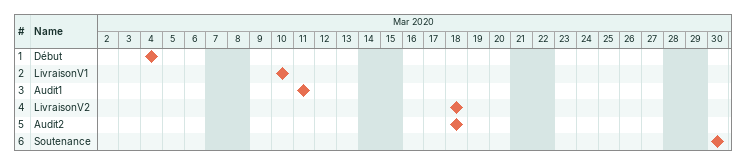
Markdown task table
| ID | Task | Start | Finish |
|---|---|---|---|
| 1 | Début (milestone) | 2020-03-04 | 2020-03-04 |
| 2 | LivraisonV1 (milestone) | 2020-03-10 | 2020-03-10 |
| 3 | Audit1 (milestone) | 2020-03-11 | 2020-03-11 |
| 4 | LivraisonV2 (milestone) | 2020-03-18 | 2020-03-18 |
| 5 | Audit2 (milestone) | 2020-03-18 | 2020-03-18 |
| 6 | Soutenance (milestone) | 2020-03-30 | 2020-03-30 |
